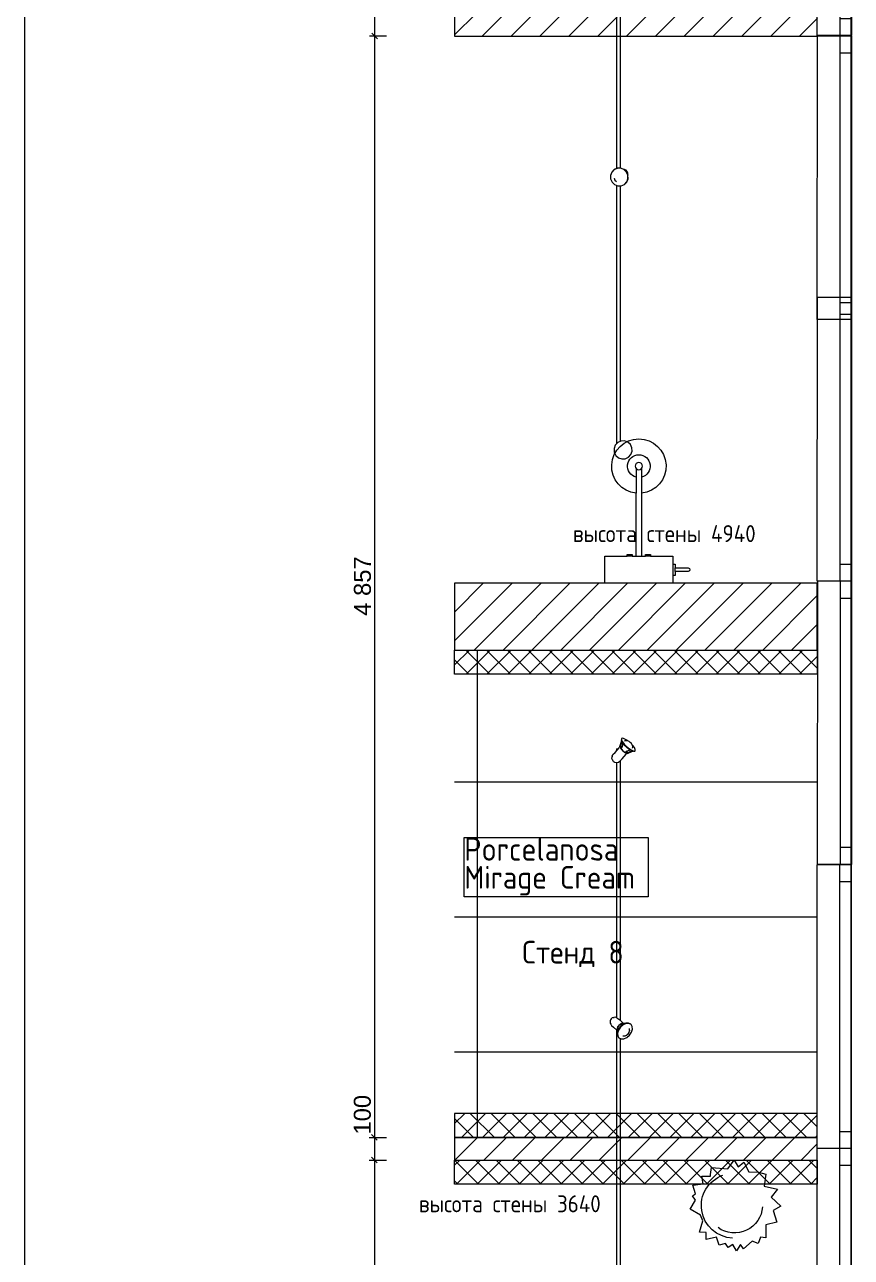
# Model space of a CAD drawing. Header units: millimetres. Extents: x 2336463 to 2579121, y 595385 to 778077.
# Drawn here: x 2509607 to 2513254, y 620925 to 626361 of the extents above; entities that cross this region are included whole.
import ezdxf

# ---------------------------------------------------------------- set-up
doc = ezdxf.new("R2010")
doc.units = ezdxf.units.MM
doc.header["$MEASUREMENT"] = 0
for name, color, linetype, lineweight in [('+ план экспозиций_Ном._пера__1', 7, 'Continuous', 13), ('+возводимые стены_Ном._пера__1', 7, 'Continuous', 13), ('+возводимые стены_Ном._пера__101', 252, 'Continuous', 5), ('1 Планировка_Ном._пера__1', 7, 'Continuous', 13), ('Интерьер - Мебель_Ном._пера__1', 7, 'Continuous', 13), ('Окна ARCHICAD_Ном._пера__1', 7, 'Continuous', 13), ('сит план_Ном._пера__1', 7, 'Continuous', 13)]:
    doc.layers.add(name, color=color, linetype=linetype, lineweight=lineweight)
for name, color, linetype, lineweight, true_color in [('+ план экспозиций_Ном._пера__242', 7, 'Continuous', 13, 0x1b55b5), ('+ план экспозиций_Ном._пера__58', 7, 'Continuous', 5, 0xdf0000), ('+возводимые стены_Ном._пера__169', 7, 'Continuous', 5, 0x68b353), ('+возводимые стены_Ном._пера__9', 7, 'Continuous', 15, 0x3dad99), ('Интерьер - Мебель_Ном._пера__242', 7, 'Continuous', 13, 0x1b55b5), ('Интерьер - Мебель_Ном._пера__58', 7, 'Continuous', 5, 0xdf0000), ('сит план_Ном._пера__87', 7, 'Continuous', 20, 0x6a6a6a)]:
    doc.layers.add(name, color=color, linetype=linetype, lineweight=lineweight, true_color=true_color)
for name, color, linetype in [('+возводимые стены', 7, 'Continuous'), ('Интерьер - Мебель', 7, 'Continuous'), ('сит план', 7, 'Continuous')]:
    doc.layers.add(name, color=color, linetype=linetype)
doc.styles.add('СГЕНЕРИР_СТИЛЬ_1', font='arial.ttf')
doc.styles.add('СГЕНЕРИР_СТИЛЬ_4', font='isocp.shx')
doc.dimstyles.new('СГЕНЕРИР_СТИЛЬ__2', dxfattribs={"dimtxt": 75, "dimasz": 23.75, "dimexe": 0.18, "dimexo": 300, "dimgap": 0, "dimtad": 1, "dimdec": 0, "dimzin": 0, "dimdsep": 46, "dimtxsty": 'СГЕНЕРИР_СТИЛЬ_1', "dimblk": 'ARROWHEAD_6', "dimblk1": 'ARROWHEAD_6', "dimblk2": 'ARROWHEAD_6', "dimcen": 0.09, "dimclrd": 256, "dimclre": 256, "dimclrt": 256, "dimazin": 0, "dimtfac": 1, "dimtdec": 4, "dimtmove": 0, "dimatfit": 3, "dimfxl": 0, "dimtolj": 1, "dimtzin": 0, "dimarcsym": 0})
pattern_1 = [(45, (2086872.015, 585813.686), (-45.961939, 45.961939), []), (135, (2086872.015, 585813.686), (45.961939, 45.961939), [])]
pattern_2 = [(45, (2086872.015, 585813.69), (-63.639609, 63.639609), [])]

# ---------------------------------------------------------------- blocks, each defined once
blk = doc.blocks.new('Перекрытие_151', base_point=(2509606.8, 616092))
at = {"layer": 'Интерьер - Мебель_Ном._пера__1', "color": 7, "linetype": 'Continuous', "lineweight": 13, "flags": 128}
blk.add_lwpolyline([(2509606.8, 616092), (2513253.3, 616092), (2513253.3, 633476.2), (2509606.8, 633476.2)], close=True, dxfattribs=at)
blk = doc.blocks.new('Окно 25_10')
at = {"layer": 'Окна ARCHICAD_Ном._пера__1', "color": 7, "linetype": 'Continuous', "lineweight": 13}
for p, q in [((-625, 100), (625, 100)), ((-625, 0), (-625, 100)), ((625, 0), (625, 100)), ((-625, 0), (-550, 0)), ((-625, -50), (-625, 0)), ((-625, -50), (-625, 0)), ((-550, 0), (-550, -50)), ((-550, 0), (550, 0)), ((550, -50), (550, 0)), ((550, 0), (625, 0)), ((625, -50), (625, 0)), ((625, -50), (625, 0)), ((-625, -50), (625, -50)), ((-550, -50), (-625, -50)), ((550, -50), (-550, -50)), ((625, -50), (550, -50))]:
    blk.add_line(p, q, dxfattribs=at)
blk = doc.blocks.new('Стена_579', base_point=(2513253.3, 616092))
at = {"layer": 'сит план_Ном._пера__87', "linetype": 'Continuous', "lineweight": 20, "true_color": 0x6a6a6a}
h = blk.add_hatch(dxfattribs=at)
h.set_pattern_fill('Блоки_Бетонные_Эффективные', color=251, style=0, pattern_type=2)
h.set_pattern_definition(pattern_2)
h.paths.add_polyline_path([(2513103.5, 626311.1), (2513253.5, 626311.1), (2513253.5, 626313.4), (2513103.5, 626313.4)])
h = blk.add_hatch(dxfattribs=at)
h.set_pattern_fill('Блоки_Бетонные_Эффективные', color=251, style=0, pattern_type=2)
h.set_pattern_definition(pattern_2)
h.paths.add_polyline_path([(2513103.5, 622655.3), (2513253.5, 622655.3), (2513253.5, 622657.3), (2513103.5, 622657.3)])
at = {"layer": 'сит план_Ном._пера__1', "color": 7, "linetype": 'Continuous', "lineweight": 13}
for p, q in [((2513203.5, 626313.4), (2513103.5, 626313.4)), ((2513203.5, 626311.1), (2513103.5, 626311.1)), ((2513253.5, 626313.4), (2513203.5, 626313.4)), ((2513253.5, 626311.1), (2513203.5, 626311.1)), ((2513203.5, 622657.3), (2513103.5, 622657.3)), ((2513203.5, 622655.3), (2513103.5, 622655.3)), ((2513253.5, 622657.3), (2513203.5, 622657.3)), ((2513253.5, 622655.3), (2513203.5, 622655.3))]:
    blk.add_line(p, q, dxfattribs=at)
at = {"layer": 'сит план_Ном._пера__1', "color": 7, "linetype": 'Continuous', "lineweight": 13, "flags": 128}
for points in [[(2513253.5, 626311.1), (2513253.5, 626313.4)], [(2513103.5, 622657.3), (2513103.5, 622655.3)], [(2513253.5, 622655.3), (2513253.5, 622657.3)]]:
    blk.add_lwpolyline(points, dxfattribs=at)
at = {"layer": 'Окна ARCHICAD_Ном._пера__1', "color": 7, "linetype": 'Continuous', "lineweight": 13, "zscale": 1000, "rotation": 89.99891644592851}
for p in [(2513203.5, 626938.4), (2513203.5, 625686.1), (2513203.5, 624532.3), (2513203.4, 622030.3), (2513203.4, 620780.3)]:
    blk.add_blockref('Окно 25_10', p, dxfattribs=at)
at = {"layer": 'Окна ARCHICAD_Ном._пера__1', "color": 7, "linetype": 'Continuous', "lineweight": 13, "xscale": -1, "zscale": 1000, "rotation": 89.99891644592851}
blk.add_blockref('Окно 25_10', (2513203.5, 623282.3), dxfattribs=at)
blk = doc.blocks.new('Стена_580', base_point=(2513103.2, 623602.5))
at = {"layer": 'сит план_Ном._пера__87', "linetype": 'Continuous', "lineweight": 20, "true_color": 0x6a6a6a}
h = blk.add_hatch(dxfattribs=at)
h.set_pattern_fill('Блоки_Бетонные_Эффективные', color=251, style=0, pattern_type=2)
h.set_pattern_definition(pattern_2)
h.paths.add_polyline_path([(2513103.2, 623897.5), (2511503.2, 623897.5), (2511503.2, 623602.5), (2513103.2, 623602.5)])
at = {"layer": 'сит план_Ном._пера__1', "color": 7, "linetype": 'Continuous', "lineweight": 13, "flags": 128}
for points in [[(2513103.2, 623897.5), (2511503.2, 623897.5)], [(2511503.2, 623897.5), (2511503.2, 623602.5)], [(2513103.2, 623602.5), (2513103.2, 623897.5)], [(2511503.2, 623602.5), (2513103.2, 623602.5)]]:
    blk.add_lwpolyline(points, dxfattribs=at)
blk = doc.blocks.new('Стена_581', base_point=(2511503.3, 621453.7))
at = {"layer": '+возводимые стены_Ном._пера__169', "linetype": 'Continuous', "lineweight": 5, "true_color": 0x68b353}
h = blk.add_hatch(dxfattribs=at)
h.set_pattern_fill('Блоки_Бетонные_Эффективные', color=85, style=0, pattern_type=2)
h.set_pattern_definition(pattern_2)
h.paths.add_polyline_path([(2511503.3, 621353.7), (2513103.4, 621353.7), (2513103.4, 621453.7), (2511503.3, 621453.7)])
at = {"layer": '+возводимые стены_Ном._пера__101', "color": 252, "linetype": 'Continuous', "lineweight": 5, "flags": 128}
for points in [[(2513103.4, 621453.7), (2511503.3, 621453.7)], [(2511503.3, 621453.7), (2511503.3, 621353.7)], [(2513103.4, 621353.7), (2513103.4, 621453.7)], [(2511503.3, 621353.7), (2513103.4, 621353.7)]]:
    blk.add_lwpolyline(points, dxfattribs=at)
blk = doc.blocks.new('Стена_584', base_point=(2513253.5, 626311.1))
at = {"layer": '+возводимые стены_Ном._пера__169', "linetype": 'Continuous', "lineweight": 5, "true_color": 0x68b353}
h = blk.add_hatch(dxfattribs=at)
h.set_pattern_fill('Блоки_Бетонные_Эффективные', color=85, style=0, pattern_type=2)
h.set_pattern_definition(pattern_2)
h.paths.add_polyline_path([(2513103.5, 626411.1), (2511503.5, 626411.1), (2511503.5, 626311.1), (2513103.5, 626311.1)])
at = {"layer": '+возводимые стены_Ном._пера__101', "color": 252, "linetype": 'Continuous', "lineweight": 5, "flags": 128}
for points in [[(2513103.5, 626411.1), (2511503.5, 626411.1)], [(2511503.5, 626411.1), (2511503.5, 626311.1)], [(2511503.5, 626311.1), (2513103.5, 626311.1)]]:
    blk.add_lwpolyline(points, dxfattribs=at)
blk = doc.blocks.new('Модель Комнатного Растения 25')
at = {"layer": '+ план экспозиций_Ном._пера__1', "color": 7, "linetype": 'Continuous', "lineweight": 13, "flags": 128}
blk.add_lwpolyline([(-106.5, -130.6), (-106.1, -137.7), (-101.9, -167.7), (-29.8, -161.8), (-1.2, -201.1), (16, -171.9), (40.2, -192), (62.3, -149.4), (104.9, -148), (137.9, -139), (130.5, -86.5), (189.4, -72.7), (161.1, -37.1), (203.9, 2.2), (169.6, 21.9), (186.2, 73.2), (137.3, 84.1), (138.6, 142.2), (114.7, 139), (104.6, 166.5), (77.1, 156.8), (39.9, 191.1), (26.6, 171.8), (7.9, 199.4), (-8.1, 171.9), (-28.9, 184.6), (-40.3, 166.6), (-67.6, 174.8), (-79.8, 138.6), (-125.2, 148.6), (-124.7, 118), (-154.2, 117.3), (-140.7, 67.1), (-150.4, 42), (-196.3, 15.9), (-171.9, -24.3), (-185, -43.7), (-172.2, -51.5), (-184.5, -90), (-138.6, -96.2), (-143.8, -130.3)], close=True, dxfattribs=at)
at = {"layer": '+ план экспозиций_Ном._пера__1', "color": 7, "linetype": 'Continuous', "lineweight": 13}
for major_axis, start_param, end_param in [((146.6, 0), 1.630223, 4.355651), ((122.7, 0), 0.039289, 2.204763)]:
    blk.add_ellipse((0, 0), major_axis=major_axis, ratio=0.982005, start_param=start_param, end_param=end_param, dxfattribs=at)
blk = doc.blocks.new('Набор Источников Света Потолочный 25')
at = {"layer": 'Интерьер - Мебель_Ном._пера__58', "color": 12, "linetype": 'Continuous', "lineweight": 5, "true_color": 0xdf0000}
for p, q in [((-3006.4, 11.2), (-3016.9, -0.4)), ((-2992.3, 17.8), (-3006.4, 11.2)), ((-2976.7, 18.6), (-2992.3, 17.8)), ((-2962, 13.4), (-2976.7, 18.6)), ((-2950.4, 2.9), (-2962, 13.4)), ((-1815.7, 8), (-2956.1, 8)), ((-2943.7, -11.2), (-2950.4, 2.9)), ((-1812.3, 16.4), (-1818.1, 2.2)), ((-1818.1, 2.2), (-1818, -13)), ((-1801.4, 27.6), (-1812.3, 16.4)), ((-1787.2, 34), (-1801.4, 27.6)), ((-1799, 8.3), (-1798.9, 8.5)), ((-1792.5, 15), (-1798.9, 8.5)), ((-1784.2, 18.8), (-1792.5, 15)), ((-1771.8, 34.7), (-1787.2, 34)), ((-1784, 18.8), (-1784.2, 18.8)), ((-1757.5, 29.4), (-1771.8, 34.7)), ((-1746.6, 19.2), (-1757.5, 29.4)), ((-1740.6, 5.4), (-1746.6, 19.2)), ((-1746.6, 19.2), (-1746.3, 18.7)), ((-1740.3, 4.9), (-1746.3, 18.7)), ((-639.9, 8), (-1741.6, 8)), ((-1740.5, -9.8), (-1740.6, 5.4)), ((-1740.2, -10.3), (-1740.3, 4.9)), ((-644.7, 0.5), (-647.4, -14.8)), ((-644.6, 0.7), (-647.2, -14.6)), ((-636.3, 13.6), (-644.7, 0.5)), ((-636.2, 13.8), (-644.6, 0.7)), ((-636.2, 13.8), (-636.3, 13.6)), ((-623.5, 22.7), (-636.2, 13.8)), ((-608.3, 26), (-623.5, 22.7)), ((-592.9, 23.2), (-608.3, 26)), ((-579.8, 14.8), (-592.9, 23.2)), ((-570.8, 2), (-579.8, 14.8)), ((550.4, 8), (-575, 8)), ((-567.4, -13.2), (-570.8, 2)), ((50, 50), (-50, 50)), ((-50, 50), (-50, 8)), ((40, 40), (-40, 40)), ((-40, 40), (-40, 8)), ((40, 8), (40, 40)), ((50, 8), (50, 50)), ((552.9, 18.7), (549.5, 4)), ((549.5, 4), (551.8, -10.4)), ((561.7, 31.6), (552.9, 18.7)), ((574.4, 40.6), (561.7, 31.6)), ((566.7, 14.2), (564.6, 5.6)), ((564.7, 5), (564.6, 5.6)), ((571.8, 21.8), (566.7, 14.2)), ((579.2, 27), (571.8, 21.8)), ((589, 44.4), (574.4, 40.6)), ((587.7, 29.3), (579.2, 27)), ((588.4, 29.2), (587.7, 29.3)), ((603.4, 42.5), (589, 44.4)), ((615.4, 35), (603.4, 42.5)), ((623.2, 23.2), (615.4, 35)), ((615.4, 35), (616, 34.4)), ((623.8, 22.6), (616, 34.4)), ((622, -5.9), (625.4, 8.8)), ((622.6, -6.5), (626.1, 8.2)), ((625.4, 8.8), (623.2, 23.2)), ((626.1, 8.2), (623.8, 22.6)), ((1760.9, 8), (626, 8)), ((1734.9, 2.9), (1725.8, -2.6)), ((1735.9, 4), (1726.8, -1.5)), ((1747.1, 3.5), (1734.9, 2.9)), ((1748.1, 4.6), (1735.9, 4)), ((1760.6, -0.9), (1747.1, 3.5)), ((1761.6, 0.2), (1748.1, 4.6)), ((1750.9, 3.7), (1760.2, 6.8)), ((1756.4, 2.3), (1755.9, 2.1)), ((1760.4, 5), (1756.2, 2.5)), ((1761, 4.2), (1757, 1.7)), ((1761.2, 3.8), (1758.8, 2.9)), ((1773.6, 22), (1759.8, 6.7)), ((1761.5, 4.2), (1760.2, 3.7)), ((1766.8, 5.4), (1760.4, 5)), ((1767.1, 4.5), (1761, 4.2)), ((1761.2, 3.8), (1761.6, 4.2)), ((1774.3, -8.5), (1761.6, 0.2)), ((1770.4, 3.4), (1764.2, -1.5)), ((1773.9, 3), (1766.8, 5.4)), ((1773.8, 2.3), (1767.1, 4.5)), ((1780.6, 29.8), (1773.6, 22)), ((1780.1, -2.1), (1773.8, 2.3)), ((1780.6, -1.5), (1773.9, 3)), ((1785.8, 33.2), (1780.6, 29.8)), ((1790.2, 35.9), (1785.8, 33.2)), ((1796.1, 36.2), (1790.2, 35.9)), ((1800.5, 36.2), (1796.1, 36.2)), ((1805.5, 34.6), (1800.5, 36.2)), ((1811.8, 1.7), (1804.8, -6.1)), ((1810.2, 31.3), (1805.5, 34.6)), ((1813.9, 27), (1810.2, 31.3)), ((1814.6, 7.2), (1811.8, 1.7)), ((1816.1, 22.1), (1813.9, 27)), ((1814.6, 7.2), (1816.8, 11.9)), ((2940.3, 8), (1815, 8)), ((1816.1, 22.1), (1816.5, 17.8)), ((1816.8, 11.9), (1816.5, 17.8)), ((2941.7, 15.5), (2940.2, 8.4)), ((2940.2, 8.4), (2941.9, 1.2)), ((2942.4, 17.3), (2941.7, 15.5)), ((2941.9, 1.2), (2942.5, -1.3)), ((2943.7, 19.6), (2942.4, 17.3)), ((2945.7, 22), (2943.7, 19.6)), ((2947.9, 24.1), (2945.7, 22)), ((2950, 25.7), (2947.9, 24.1)), ((2951.7, 26.5), (2950, 25.7)), ((2951.7, 26.5), (2958.6, 28.8)), ((2958.6, 28.8), (2965.9, 27.9)), ((2968.4, 27.5), (2965.9, 27.9)), ((2968.4, 27.5), (2975.2, 23.6)), ((2975.2, 23.6), (2985.2, 14.6)), ((2985.2, 14.6), (3005.3, -3.6)), ((3000, 8), (2992.5, 8)), ((3000, 8), (3000, 7.4)), ((3000, 7.4), (3000, 5.7)), ((3000, 5.7), (3000, 3.1)), ((3000, 3.1), (3000, 1.2)), ((-3016.9, -0.4), (-3022.1, -15.1)), ((-3016.9, -0.5), (-3022.1, -15.1)), ((-3022.1, -15.1), (-3021.3, -30.7)), ((-3022.1, -15.1), (-3021.3, -30.7)), ((-3021.3, -30.7), (-3014.6, -44.8)), ((-3021.3, -30.7), (-3014.7, -44.8)), ((-3016.9, -0.4), (-3016.9, -0.5)), ((-3014.7, -44.8), (-3003.1, -55.3)), ((-3014.6, -44.8), (-3003.1, -55.2)), ((-2972.8, -59.7), (-2958.7, -53)), ((-2972.8, -59.8), (-2958.7, -53.1)), ((-2958.7, -53), (-2948.2, -41.5)), ((-2958.7, -53.1), (-2948.2, -41.5)), ((-2948.2, -41.5), (-2943, -26.8)), ((-2948.2, -41.5), (-2948.2, -41.5)), ((-1818, -8), (-2945.3, -8)), ((-2943, -26.8), (-2943.7, -11.2)), ((-1818, -13), (-1812, -26.8)), ((-1812, -26.8), (-1801.1, -37.1)), ((-1812, -26.8), (-1811.7, -27.3)), ((-1811.7, -27.3), (-1800.8, -37.6)), ((-1801.1, -37.1), (-1786.8, -42.3)), ((-1800.8, -37.6), (-1786.5, -42.8)), ((-1786.8, -42.3), (-1771.4, -41.7)), ((-1786.5, -42.8), (-1771.1, -42.2)), ((-1771.4, -41.7), (-1757.2, -35.3)), ((-1771.1, -42.2), (-1756.9, -35.8)), ((-1771, -42.1), (-1770.4, -42.4)), ((-1768.8, -42.6), (-1770.4, -42.4)), ((-1768.8, -42.6), (-1761.3, -42.3)), ((-1761.3, -42.3), (-1754.4, -39.2)), ((-1757.2, -35.3), (-1746.4, -24.1)), ((-1756.9, -35.8), (-1746, -24.6)), ((-1754.4, -39.2), (-1749.2, -33.8)), ((-1749.2, -33.8), (-1746.4, -26.9)), ((-1746.4, -24.1), (-1740.5, -9.8)), ((-1746.4, -26.9), (-1746.1, -25.3)), ((-1746.1, -25.3), (-1746.1, -24.6)), ((-1746, -24.6), (-1740.2, -10.3)), ((-646.2, -8), (-1740.2, -8)), ((-647.4, -14.8), (-644, -30)), ((-647.2, -14.6), (-643.8, -29.9)), ((-644, -30), (-635, -42.8)), ((-643.8, -29.9), (-634.9, -42.6)), ((-635, -42.8), (-621.9, -51.2)), ((-634.9, -42.6), (-621.7, -51)), ((-621.9, -51.2), (-606.5, -53.9)), ((-621.7, -51), (-606.4, -53.8)), ((-606.5, -53.9), (-591.3, -50.6)), ((-606.4, -53.8), (-591.2, -50.5)), ((-591.3, -50.6), (-578.6, -41.7)), ((-591.2, -50.5), (-578.5, -41.6)), ((-578.5, -41.6), (-578.6, -41.7)), ((-578.5, -41.6), (-570.1, -28.5)), ((-570.1, -28.5), (-567.4, -13.2)), ((551.4, -8), (-568.6, -8)), ((-50, -8), (-50, -50)), ((-50, -50), (50, -50)), ((-40, -8), (-40, -40)), ((-40, -40), (40, -40)), ((40, -40), (40, -8)), ((50, -50), (50, -8)), ((551.8, -10.4), (559.5, -22.2)), ((559.5, -22.2), (571.5, -29.7)), ((559.5, -22.2), (560.1, -22.8)), ((560.1, -22.8), (572.1, -30.3)), ((571.5, -29.7), (585.9, -31.6)), ((572.1, -30.3), (586.5, -32.2)), ((585.9, -31.6), (600.6, -27.8)), ((586.5, -32.2), (601.2, -28.4)), ((598, -33.3), (594.7, -30.1)), ((598, -33.3), (604.3, -37.2)), ((600.6, -27.8), (613.2, -18.8)), ((601.2, -28.4), (613.8, -19.4)), ((607.4, -38.2), (604.3, -37.2)), ((607.4, -38.2), (614.4, -39.2)), ((613.2, -18.8), (622, -5.9)), ((613.8, -19.4), (622.6, -6.5)), ((614.4, -39.2), (621.5, -37.3)), ((621.5, -37.3), (627.7, -32.9)), ((627.4, -3.3), (624.1, -0.1)), ((631.4, -9.5), (627.4, -3.3)), ((627.7, -32.9), (631.9, -26.7)), ((1723.3, -8), (630.5, -8)), ((632.5, -12.6), (631.4, -9.5)), ((631.9, -26.7), (633.6, -19.6)), ((633.6, -19.6), (632.5, -12.6)), ((1725.8, -2.6), (1721.2, -12.2)), ((1721.2, -12.2), (1721.9, -24.5)), ((1721.9, -24.5), (1727.7, -37.4)), ((1725.8, -2.6), (1726.8, -1.5)), ((1727.7, -37.4), (1737.7, -49.2)), ((1735, -19.1), (1734.5, -20.5)), ((1734.5, -20.5), (1734.9, -27.6)), ((1734.9, -27.6), (1735.1, -29.8)), ((1735.1, -29.8), (1738.2, -36.6)), ((1737.7, -49.2), (1750.4, -57.9)), ((1738.2, -36.6), (1743.5, -42.8)), ((1743.5, -42.8), (1750.2, -47.4)), ((1750.2, -47.4), (1757.3, -49.7)), ((1759.4, -49.8), (1757.3, -49.7)), ((1759.4, -49.8), (1766.6, -49.4)), ((1773.3, -9.6), (1760.6, -0.9)), ((1767.9, -48.7), (1766.6, -49.4)), ((1783.4, -21.4), (1773.3, -9.6)), ((1784.4, -20.3), (1774.3, -8.5)), ((1785.1, -7.9), (1780.1, -2.1)), ((1785.9, -7.7), (1780.6, -1.5)), ((1786.6, -11.1), (1782.3, -17.9)), ((1789.1, -34.3), (1783.4, -21.4)), ((1790.1, -33.2), (1784.4, -20.3)), ((1788, -14.4), (1785.1, -7.9)), ((1785.2, -56.2), (1789.8, -46.6)), ((1788.9, -14.5), (1785.9, -7.7)), ((1786.2, -55.1), (1790.8, -45.4)), ((1786.3, -24.7), (1788.4, -20.5)), ((1787, -25.2), (1786.8, -25.8)), ((1787.2, -25.4), (1789.3, -20.9)), ((1787.9, -20.3), (1787.3, -22.7)), ((1787.9, -20.3), (1788.3, -19.9)), ((1788.4, -20.5), (1788, -14.4)), ((1788.3, -20), (1788, -21.2)), ((1789.3, -20.9), (1788.9, -14.5)), ((1788.9, -30.5), (1791.1, -21)), ((1789.8, -46.6), (1789.1, -34.3)), ((1790.8, -45.4), (1790.1, -33.2)), ((1804.8, -6.1), (1791, -21.4)), ((2947.5, -8), (1803.1, -8)), ((2942.5, -1.3), (2947.1, -7.6)), ((2947.1, -7.6), (2957.1, -16.6)), ((2957.1, -16.6), (2977.1, -34.7)), ((2990.6, -64.7), (2976.9, -34.3)), ((2983.6, -32.2), (2982, -36.9)), ((2982, -36.9), (2982.5, -39.3)), ((2984.2, -31.8), (2982.7, -36.3)), ((2982.7, -36.3), (2983.3, -38.9)), ((2982.7, -39.1), (2992.5, -59.2)), ((2982.9, -39.3), (2992.6, -59)), ((2983.1, -39.7), (2985.4, -40)), ((2983.3, -38.9), (2985.9, -39.2)), ((2987.2, -26.3), (2983.6, -32.2)), ((2987.6, -26.2), (2984.2, -31.8)), ((2985.3, -30.1), (2992.1, -38.2)), ((2985.4, -40), (2989.9, -37.9)), ((2985.9, -39.2), (2990.2, -37.2)), ((2992.2, -20), (2987.2, -26.3)), ((2992.4, -20.2), (2987.6, -26.2)), ((2989.9, -37.9), (2991.1, -37)), ((2990.2, -37.2), (2990.9, -36.7)), ((2992.1, -38.2), (2995.4, -48.7)), ((2997.9, -14.4), (2992.2, -20)), ((2997.9, -14.9), (2992.4, -20.2)), ((2999.6, -47.3), (2992.7, -58.6)), ((3001, -48.6), (2994.1, -59.9)), ((2995.2, -47.6), (2995.9, -52.6)), ((2995.9, -52.6), (2996, -53.2)), ((3003.5, -10.2), (2997.9, -14.4)), ((3003.1, -10.9), (2997.9, -14.9)), ((3009.2, -35.4), (2999.6, -47.3)), ((3010.6, -36.6), (3001, -48.6)), ((3001.5, -12.1), (3010.3, -18.1)), ((3007.4, -8.9), (3003.1, -10.9)), ((3008, -8.1), (3003.5, -10.2)), ((3036.4, -13.9), (3004.8, -3.4)), ((3010, -9.3), (3007.4, -8.9)), ((3010.4, -8.4), (3008, -8.1)), ((3008.7, -17), (3009.1, -16.3)), ((3009, -17.2), (3009.8, -15.9)), ((3009.1, -16.3), (3010.6, -11.8)), ((3020.1, -24.6), (3009.2, -35.4)), ((3009.8, -15.9), (3011.4, -11.2)), ((3010.6, -11.8), (3010, -9.3)), ((3010.2, -8.6), (3031.2, -16.3)), ((3010.3, -18.1), (3021.1, -20.3)), ((3010.4, -8.8), (3031, -16.4)), ((3021.5, -25.9), (3010.6, -36.6)), ((3011.4, -11.2), (3010.9, -9)), ((3020, -20.2), (3025, -20.3)), ((3030.6, -16.6), (3020.1, -24.6)), ((3032, -17.9), (3021.5, -25.9)), ((3023.5, -57.5), (3028.4, -52.7)), ((3025.6, -20.4), (3025, -20.3)), ((3028.4, -52.7), (3032.6, -47.4)), ((3039.2, -12.6), (3030.6, -16.6)), ((3040.6, -13.9), (3032, -17.9)), ((3032.6, -47.4), (3035.7, -42.3)), ((3035.1, -26.5), (3036.2, -28.3)), ((3035.7, -42.3), (3037, -38.4)), ((3036, -41.5), (3037.2, -40)), ((3036.9, -31.3), (3036.2, -28.3)), ((3036.9, -31.3), (3037.7, -34.8)), ((3037.7, -34.8), (3037, -38.4)), ((3037.2, -40), (3044, -28.7)), ((3044.5, -13.3), (3039.2, -12.6)), ((3045.9, -14.6), (3040.6, -13.9)), ((3044, -28.7), (3047.1, -19.8)), ((3045.9, -14.6), (3044.5, -13.3)), ((3047.1, -19.8), (3045.9, -14.6)), ((-3003.1, -55.2), (-2988.4, -60.5)), ((-3003.1, -55.3), (-2988.4, -60.5)), ((-2988.4, -60.5), (-2972.8, -59.7)), ((-2988.4, -60.5), (-2972.8, -59.8)), ((1750.4, -57.9), (1763.9, -62.3)), ((1763.9, -62.3), (1776.2, -61.7)), ((1776.2, -61.7), (1785.2, -56.2)), ((1785.2, -56.2), (1786.2, -55.1)), ((2992.7, -58.6), (2989.7, -67.5)), ((2989.7, -67.5), (2990.9, -72.7)), ((2992.3, -74), (2990.9, -72.7)), ((2994.1, -59.9), (2991.1, -68.8)), ((2991.1, -68.8), (2992.3, -74)), ((2992.3, -74), (2997.6, -74.7)), ((2997.6, -74.7), (3006.1, -70.7)), ((3003, -62.1), (3004.9, -63)), ((3004.9, -63), (3008, -63.4)), ((3006.1, -70.7), (3016.7, -62.7)), ((3008, -63.4), (3011.6, -63.7)), ((3011.6, -63.7), (3015, -62.8)), ((3015, -62.8), (3018.9, -61)), ((3016.7, -62.7), (3018, -61.4)), ((3018.9, -61), (3023.5, -57.5))]:
    blk.add_line(p, q, dxfattribs=at)
blk = doc.blocks.new('*D3354', base_point=(2086872, 585813.7))
at = {"layer": 'Интерьер - Мебель_Ном._пера__242', "color": 152, "linetype": 'Continuous', "lineweight": 13, "true_color": 0x1b55b5}
for p, q in [((2511151.3, 628815.7), (2511150.7, 626411.2)), ((2511127.3, 626411.2), (2511203.5, 626411.2)), ((2511163.2, 626398.7), (2511138.2, 626423.7)), ((2511150.7, 626411.2), (2511150.7, 626311.2)), ((2511127.3, 626311.2), (2511203.5, 626311.2)), ((2511163.2, 626298.7), (2511138.2, 626323.7)), ((2511150.7, 626311.2), (2511149.7, 621453.7))]:
    blk.add_line(p, q, dxfattribs=at)
blk = doc.blocks.new('ARROWHEAD_6')
at = {"color": 0, "linetype": 'Continuous', "lineweight": 0}
for p, q in [((0, 0), (-1, 0)), ((-0.5, -0.5), (0.5, 0.5))]:
    blk.add_line(p, q, dxfattribs=at)
blk = doc.blocks.new('*D3355', base_point=(2086872, 585813.7))
at = {"layer": 'Интерьер - Мебель_Ном._пера__242', "color": 152, "linetype": 'Continuous', "lineweight": 13, "true_color": 0x1b55b5}
for p, q in [((2511163.2, 626298.7), (2511138.2, 626323.7)), ((2511150.7, 626311.2), (2511149.7, 621453.7)), ((2511162.2, 621441.2), (2511137.2, 621466.2))]:
    blk.add_line(p, q, dxfattribs=at)
at = {"layer": 'Интерьер - Мебель_Ном._пера__242', "color": 152, "lineweight": 13, "true_color": 0x1b55b5, "char_height": 75, "attachment_point": 7, "rotation": 89.9878, "style": 'СГЕНЕРИР_СТИЛЬ_1'}
for s, insert in [('\\A1;{\\pql;\\fArial|b0|i0|c204|p38;4\xa0857}', (2511135.2, 623754.2)), ('\\A1;{\\pql;\\fArial|b0|i0|c204|p38;100}', (2511134.7, 621466.2))]:
    blk.add_mtext(s, dxfattribs=dict(at, insert=insert))
blk = doc.blocks.new('*D3356', base_point=(2086872, 585813.7))
at = {"layer": 'Интерьер - Мебель_Ном._пера__242', "color": 152, "linetype": 'Continuous', "lineweight": 13, "true_color": 0x1b55b5}
for p, q in [((2511150.7, 626311.2), (2511149.7, 621453.7)), ((2511162.2, 621441.2), (2511137.2, 621466.2)), ((2511126.2, 621453.7), (2511203.3, 621453.7)), ((2511149.7, 621453.7), (2511149.7, 621353.7)), ((2511162.2, 621341.2), (2511137.2, 621366.2))]:
    blk.add_line(p, q, dxfattribs=at)
blk = doc.blocks.new('*D3357', base_point=(2086872, 585813.7))
at = {"layer": 'Интерьер - Мебель_Ном._пера__242', "color": 152, "linetype": 'Continuous', "lineweight": 13, "true_color": 0x1b55b5}
for p, q in [((2511149.7, 621453.7), (2511149.7, 621353.7)), ((2511126.2, 621353.7), (2511203.3, 621353.7)), ((2511162.2, 621341.2), (2511137.2, 621366.2)), ((2511149.7, 621353.7), (2511149.2, 618963)), ((2511161.7, 618950.5), (2511136.7, 618975.5))]:
    blk.add_line(p, q, dxfattribs=at)
at = {"layer": 'Интерьер - Мебель_Ном._пера__242', "color": 152, "lineweight": 13, "true_color": 0x1b55b5, "char_height": 75, "attachment_point": 7, "rotation": 89.9878, "style": 'СГЕНЕРИР_СТИЛЬ_1'}
for s, insert in [('\\A1;{\\pql;\\fArial|b0|i0|c204|p38;2\xa0391}', (2511134.4, 620030.1)), ('\\A1;{\\pql;\\fArial|b0|i0|c204|p38;100}', (2511134.2, 618975.5))]:
    blk.add_mtext(s, dxfattribs=dict(at, insert=insert))
blk = doc.blocks.new('*D3358', base_point=(2086872, 585813.7))
at = {"layer": 'Интерьер - Мебель_Ном._пера__242', "color": 152, "linetype": 'Continuous', "lineweight": 13, "true_color": 0x1b55b5}
for p, q in [((2511149.7, 621353.7), (2511149.2, 618963)), ((2511125.7, 618963), (2511203.3, 618963)), ((2511161.7, 618950.5), (2511136.7, 618975.5)), ((2511149.2, 618963), (2511149.1, 618863)), ((2511125.7, 618863), (2511203.3, 618863)), ((2511161.6, 618850.5), (2511136.6, 618875.5)), ((2511149.1, 618863), (2511148.6, 616404.7))]:
    blk.add_line(p, q, dxfattribs=at)
blk = doc.blocks.new('Душевой Гарнитур 25_5')
at = {"layer": '1 Планировка_Ном._пера__1', "color": 7, "linetype": 'Continuous', "lineweight": 13}
for p, q in [((150, -85), (150, -35)), ((160, -52), (160, -68)), ((-29, -120), (-51, -120)), ((-12, -120), (12, -120)), ((51, -120), (29, -120)), ((-12, -506.5), (-12, -397.6)), ((12, -506.5), (12, -397.6))]:
    blk.add_line(p, q, dxfattribs=at)
at = {"layer": '1 Планировка_Ном._пера__1', "color": 7, "linetype": 'Continuous', "lineweight": 13, "flags": 128}
blk.add_lwpolyline([(12, -120), (29, -120), (29, -127), (51, -127), (51, -120), (150, -120), (150, -85), (160, -85), (160, -68), (217.3, -68, 1), (217.3, -52), (160, -52), (160, -35), (150, -35), (150, 0), (-150, 0), (-150, -120), (-51, -120), (-51, -127), (-29, -127), (-29, -120), (-12, -120), (-12, -397.6, 19.949874), (12, -397.6)], format="xyb", close=True, dxfattribs=at)
at = {"layer": '1 Планировка_Ном._пера__1', "color": 7, "linetype": 'Continuous', "lineweight": 13}
blk.add_circle((0, -517), 16, dxfattribs=at)
blk.add_arc((0, -517), 50, 103.8865, 76.1135, dxfattribs=at)

msp = doc.modelspace()

# ---------------------------------------------------------------- hatches: boundary and pattern name
at = {"layer": '+ план экспозиций_Ном._пера__242', "linetype": 'Continuous', "lineweight": 13, "true_color": 0x1b55b5}
h = msp.add_hatch(dxfattribs=at)
h.set_pattern_fill('Сетка_596x1500', color=152, style=0, pattern_type=2)
h.set_pattern_definition([(0, (2513103.4, 622425.63), (0, 596), []), (90, (2513103.4, 622425.6), (-1500, 0), [])])
h.paths.add_polyline_path([(2511503.3, 621453.7), (2513103.4, 621453.7), (2513103.4, 623602.3), (2511503.3, 623602.3)])
at = {"layer": '+возводимые стены_Ном._пера__9', "linetype": 'Continuous', "lineweight": 15, "true_color": 0x3dad99}
h = msp.add_hatch(dxfattribs=at)
h.set_pattern_fill('Блоки_Бетонные', color=135, style=0, pattern_type=2)
h.set_pattern_definition(pattern_1)
h.paths.add_polyline_path([(2511503.2, 623602.5), (2513103.2, 623602.5), (2513103.2, 623496.5), (2511503.2, 623496.5)])
h = msp.add_hatch(dxfattribs=at)
h.set_pattern_fill('Блоки_Бетонные', color=135, style=0, pattern_type=2)
h.set_pattern_definition(pattern_1)
h.paths.add_polyline_path([(2511503.3, 621453.7), (2513103.3, 621453.7), (2513103.3, 621559.7), (2511503.3, 621559.7)])
h = msp.add_hatch(dxfattribs=at)
h.set_pattern_fill('Блоки_Бетонные', color=135, style=0, pattern_type=2)
h.set_pattern_definition(pattern_1)
h.paths.add_polyline_path([(2511503.3, 621353.7), (2513103.3, 621353.7), (2513103.3, 621247.7), (2511503.3, 621247.7)])

# ---------------------------------------------------------------- linework, layer by layer
at = {"layer": '+ план экспозиций_Ном._пера__1', "color": 7, "linetype": 'Continuous', "lineweight": 13, "flags": 128}
msp.add_lwpolyline([(2511546.3, 622776.3), (2512356.6, 622776.3), (2512356.6, 622515), (2511546.3, 622515)], close=True, dxfattribs=at)
at = {"layer": '+возводимые стены_Ном._пера__1', "color": 7, "linetype": 'Continuous', "lineweight": 13, "flags": 128}
for points in [[(2511503.2, 623602.5), (2513103.2, 623602.5), (2513103.2, 623496.5), (2511503.2, 623496.5)], [(2511503.3, 621453.7), (2513103.3, 621453.7), (2513103.3, 621559.7), (2511503.3, 621559.7)], [(2511503.3, 621353.7), (2513103.3, 621353.7), (2513103.3, 621247.7), (2511503.3, 621247.7)]]:
    msp.add_lwpolyline(points, close=True, dxfattribs=at)

# ---------------------------------------------------------------- block references
at = {"layer": '+ план экспозиций_Ном._пера__1', "color": 7, "linetype": 'Continuous', "lineweight": 13, "xscale": -1, "zscale": 1000, "rotation": 180}
msp.add_blockref('Модель Комнатного Растения 25', (2512738.4, 621152.6), dxfattribs=at)
at = {"layer": '+возводимые стены', "color": 252, "lineweight": 5}
for name, p in [('Стена_584', (2513253.5, 626311.1)), ('Стена_581', (2511503.3, 621453.7))]:
    msp.add_blockref(name, p, dxfattribs=at)
at = {"layer": '1 Планировка_Ном._пера__1', "color": 7, "linetype": 'Continuous', "lineweight": 13, "xscale": -1, "zscale": 1000, "rotation": 180}
msp.add_blockref('Душевой Гарнитур 25_5', (2512316.2, 623897.3), dxfattribs=at)
at = {"layer": 'Интерьер - Мебель', "color": 7, "linetype": 'Continuous', "lineweight": 13}
msp.add_blockref('Перекрытие_151', (2509606.8, 616092), dxfattribs=at)
at = {"layer": 'Интерьер - Мебель_Ном._пера__58', "color": 12, "linetype": 'Continuous', "lineweight": 5, "true_color": 0xdf0000, "zscale": 1000, "rotation": 90}
for p in [(2512225.7, 627468.1), (2512225.7, 620166.6)]:
    msp.add_blockref('Набор Источников Света Потолочный 25', p, dxfattribs=at)
at = {"layer": 'сит план', "color": 7, "lineweight": 13}
for name, p in [('Стена_579', (2513253.3, 616092)), ('Стена_580', (2513103.2, 623602.5))]:
    msp.add_blockref(name, p, dxfattribs=at)

# ---------------------------------------------------------------- texts
at = {"layer": '+ план экспозиций_Ном._пера__1', "color": 7, "linetype": 'Continuous', "lineweight": 13, "insert": (2511546.3, 622776.3), "char_height": 102.49, "attachment_point": 1, "line_spacing_factor": 0.735321, "style": 'СГЕНЕРИР_СТИЛЬ_4'}
msp.add_mtext('\\A1;{\\pql;\\Fisocp.shx;Porcelanosa\\P\\pql;\\Fisocp.shx;\\H0.975709x;Mirage \\Fisocp.shx;Cream}', dxfattribs=at)
at = {"layer": '+ план экспозиций_Ном._пера__58', "color": 12, "linetype": 'Continuous', "lineweight": 5, "true_color": 0xdf0000, "insert": (2511801.9, 622320.4), "char_height": 100, "attachment_point": 1, "style": 'СГЕНЕРИР_СТИЛЬ_4'}
msp.add_mtext('\\A1;{\\pql;\\Fisocp.shx;Стенд \\Fisocp.shx;8}', dxfattribs=at)
at = {"layer": 'Интерьер - Мебель_Ном._пера__1', "color": 7, "linetype": 'Continuous', "lineweight": 13, "char_height": 75, "attachment_point": 1, "style": 'СГЕНЕРИР_СТИЛЬ_4'}
for s, insert in [('\\A1;{\\pql;\\Fisocp.shx;высота стены \\Fisocp.shx;4940}', (2512025.2, 624154)), ('\\A1;{\\pql;\\Fisocp.shx;высота стены \\Fisocp.shx;3640}', (2511345.8, 621198.3))]:
    msp.add_mtext(s, dxfattribs=dict(at, insert=insert))

# ---------------------------------------------------------------- dimensions: what is measured, and where the dimension line sits
at = {"layer": 'Интерьер - Мебель', "color": 152, "linetype": 'Continuous', "lineweight": 13, "true_color": 0x1b55b5}
for base, p1, p2, picture, middle in [((2511150.7, 626311.2), (2511503.5, 626411.1), (2511503.5, 626311.1), '*D3354', (2511098.3, 626509.5)), ((2511149.7, 621453.7), (2511503.5, 626311.1), (2511503.3, 621453.7), '*D3355', (2511097.7, 623883.1)), ((2511149.7, 621353.7), (2511503.3, 621453.7), (2511503.3, 621353.7), '*D3356', (2511097.2, 621552)), ((2511149.2, 618963), (2511503.3, 621353.7), (2511503.3, 618962.9), '*D3357', (2511096.9, 620159)), ((2511149.1, 618863), (2511503.3, 618962.9), (2511503.3, 618862.9), '*D3358', (2511096.7, 619061.3))]:
    dim = msp.add_linear_dim(base=base, p1=p1, p2=p2, angle=269.9878, dimstyle='СГЕНЕРИР_СТИЛЬ__2', dxfattribs=at)
    dim.commit()
    dim.dimension.update_dxf_attribs({"geometry": picture, "text_midpoint": middle, "dimtype": 160, "text_rotation": 89.9878})

doc.saveas('drawing.dxf')
